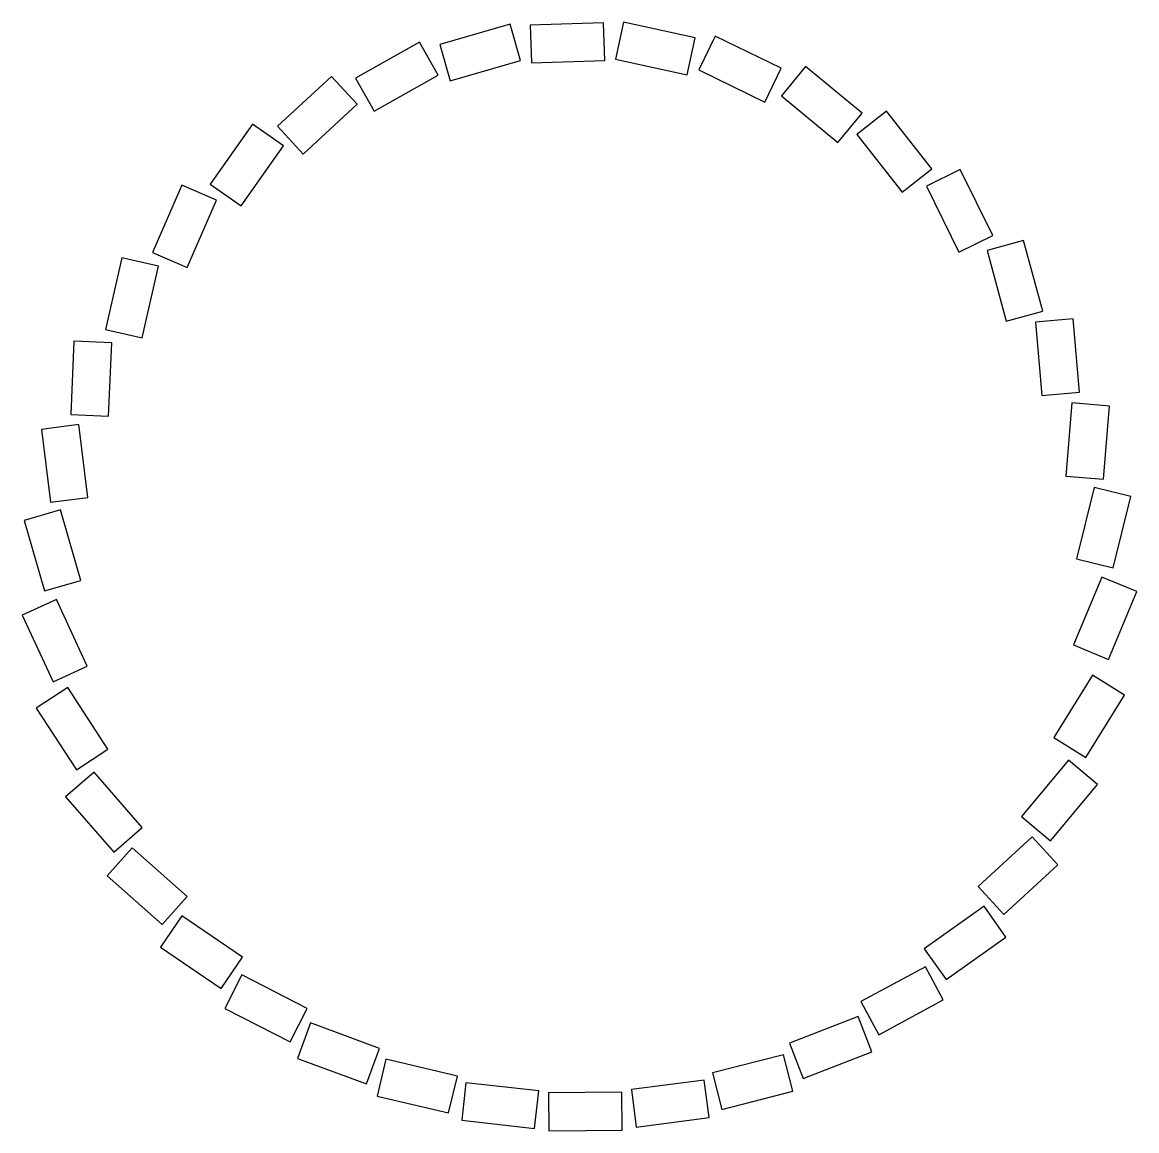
# Model space of a CAD drawing. Header units: millimetres. Extents: x -78 to 78, y -103 to 53.
import ezdxf

# ---------------------------------------------------------------- set-up
doc = ezdxf.new("R2010")
doc.units = ezdxf.units.MM
doc.layers.get('0').update_dxf_attribs({"linetype": 'CONTINUOUS'})

msp = doc.modelspace()

# ---------------------------------------------------------------- linework, layer by layer
for points in [[(-8.19, 47.49), (-9.65, 52.59), (-19.55, 49.76), (-18.1, 44.66)], [(3.62, 47.5), (3.45, 52.8), (-6.85, 52.46), (-6.68, 47.17)], [(5.12, 47.69), (15.18, 45.5), (16.31, 50.68), (6.24, 52.87)], [(-19.77, 45.46), (-22.38, 50.08), (-31.35, 45.01), (-28.74, 40.4)], [(28.38, 46.43), (19.12, 50.94), (16.8, 46.18), (26.06, 41.66)], [(39.72, 40.11), (31.77, 46.66), (28.4, 42.57), (36.35, 36.02)], [(-42.32, 38.28), (-38.72, 34.38), (-31.15, 41.37), (-34.75, 45.26)], [(39.01, 37.13), (45.36, 29.02), (49.53, 32.29), (43.18, 40.4)], [(-41.48, 35.52), (-45.81, 38.57), (-51.74, 30.15), (-47.41, 27.1)], [(58.07, 22.96), (53.5, 32.2), (48.75, 29.85), (53.31, 20.61)], [(-55, 18.45), (-50.87, 27.89), (-55.72, 30.01), (-59.85, 20.58)], [(57.28, 20.86), (59.97, 10.92), (65.09, 12.31), (62.4, 22.25)], [(-66.45, 9.74), (-61.28, 8.57), (-59, 18.62), (-64.17, 19.79)], [(69.35, 11.23), (64.07, 10.77), (64.96, 0.51), (70.24, 0.97)], [(-71.31, -2.17), (-66.02, -2.39), (-65.58, 7.9), (-70.88, 8.12)], [(74.47, -1), (69.19, -0.56), (68.34, -10.83), (73.62, -11.27)], [(-70.19, -3.6), (-75.45, -4.26), (-74.16, -14.48), (-68.91, -13.82)], [(72.3, -12.44), (69.84, -22.44), (74.99, -23.71), (77.44, -13.7)], [(-72.77, -15.57), (-77.86, -17.04), (-75.02, -26.93), (-69.92, -25.47)], [(69.42, -34.5), (74.31, -36.54), (78.27, -27.03), (73.38, -25)], [(-69, -37.49), (-73.31, -28.13), (-78.13, -30.35), (-73.81, -39.71)], [(72.07, -38.76), (66.63, -47.51), (71.13, -50.31), (76.57, -41.56)], [(-71.72, -40.51), (-76.16, -43.4), (-70.54, -52.03), (-66.1, -49.14)], [(72.77, -54.1), (68.7, -50.7), (62.1, -58.61), (66.17, -62.01)], [(-61.3, -60.12), (-68.06, -52.35), (-72.06, -55.83), (-65.3, -63.6)], [(63.61, -61.46), (56.03, -68.44), (59.62, -72.34), (67.2, -65.36)], [(-58.51, -73.77), (-55, -69.81), (-62.71, -62.98), (-66.22, -66.94)], [(48.45, -77.16), (51.52, -81.48), (59.92, -75.52), (56.85, -71.2)], [(-55.72, -72.54), (-58.71, -76.92), (-50.2, -82.72), (-47.21, -78.35)], [(42.06, -89.22), (51.13, -84.34), (48.62, -79.68), (39.55, -84.55)], [(-49.72, -85.52), (-40.55, -90.23), (-38.13, -85.52), (-47.3, -80.81)], [(-28, -91.13), (-37.67, -87.57), (-39.5, -92.55), (-29.83, -96.1)], [(29.56, -90.4), (31.48, -95.34), (41.08, -91.62), (39.16, -86.67)], [(20.04, -99.7), (30.02, -97.16), (28.71, -92.02), (18.73, -94.56)], [(-28.31, -97.83), (-18.29, -100.19), (-17.07, -95.03), (-27.1, -92.67)], [(-15.87, -95.97), (-16.46, -101.23), (-6.22, -102.37), (-5.63, -97.11)], [(17.56, -95.59), (7.35, -96.92), (8.03, -102.17), (18.25, -100.85)], [(-4.24, -102.69), (6.06, -102.6), (6.01, -97.3), (-4.29, -97.39)]]:
    msp.add_lwpolyline(points, close=True)

doc.saveas('drawing.dxf')
